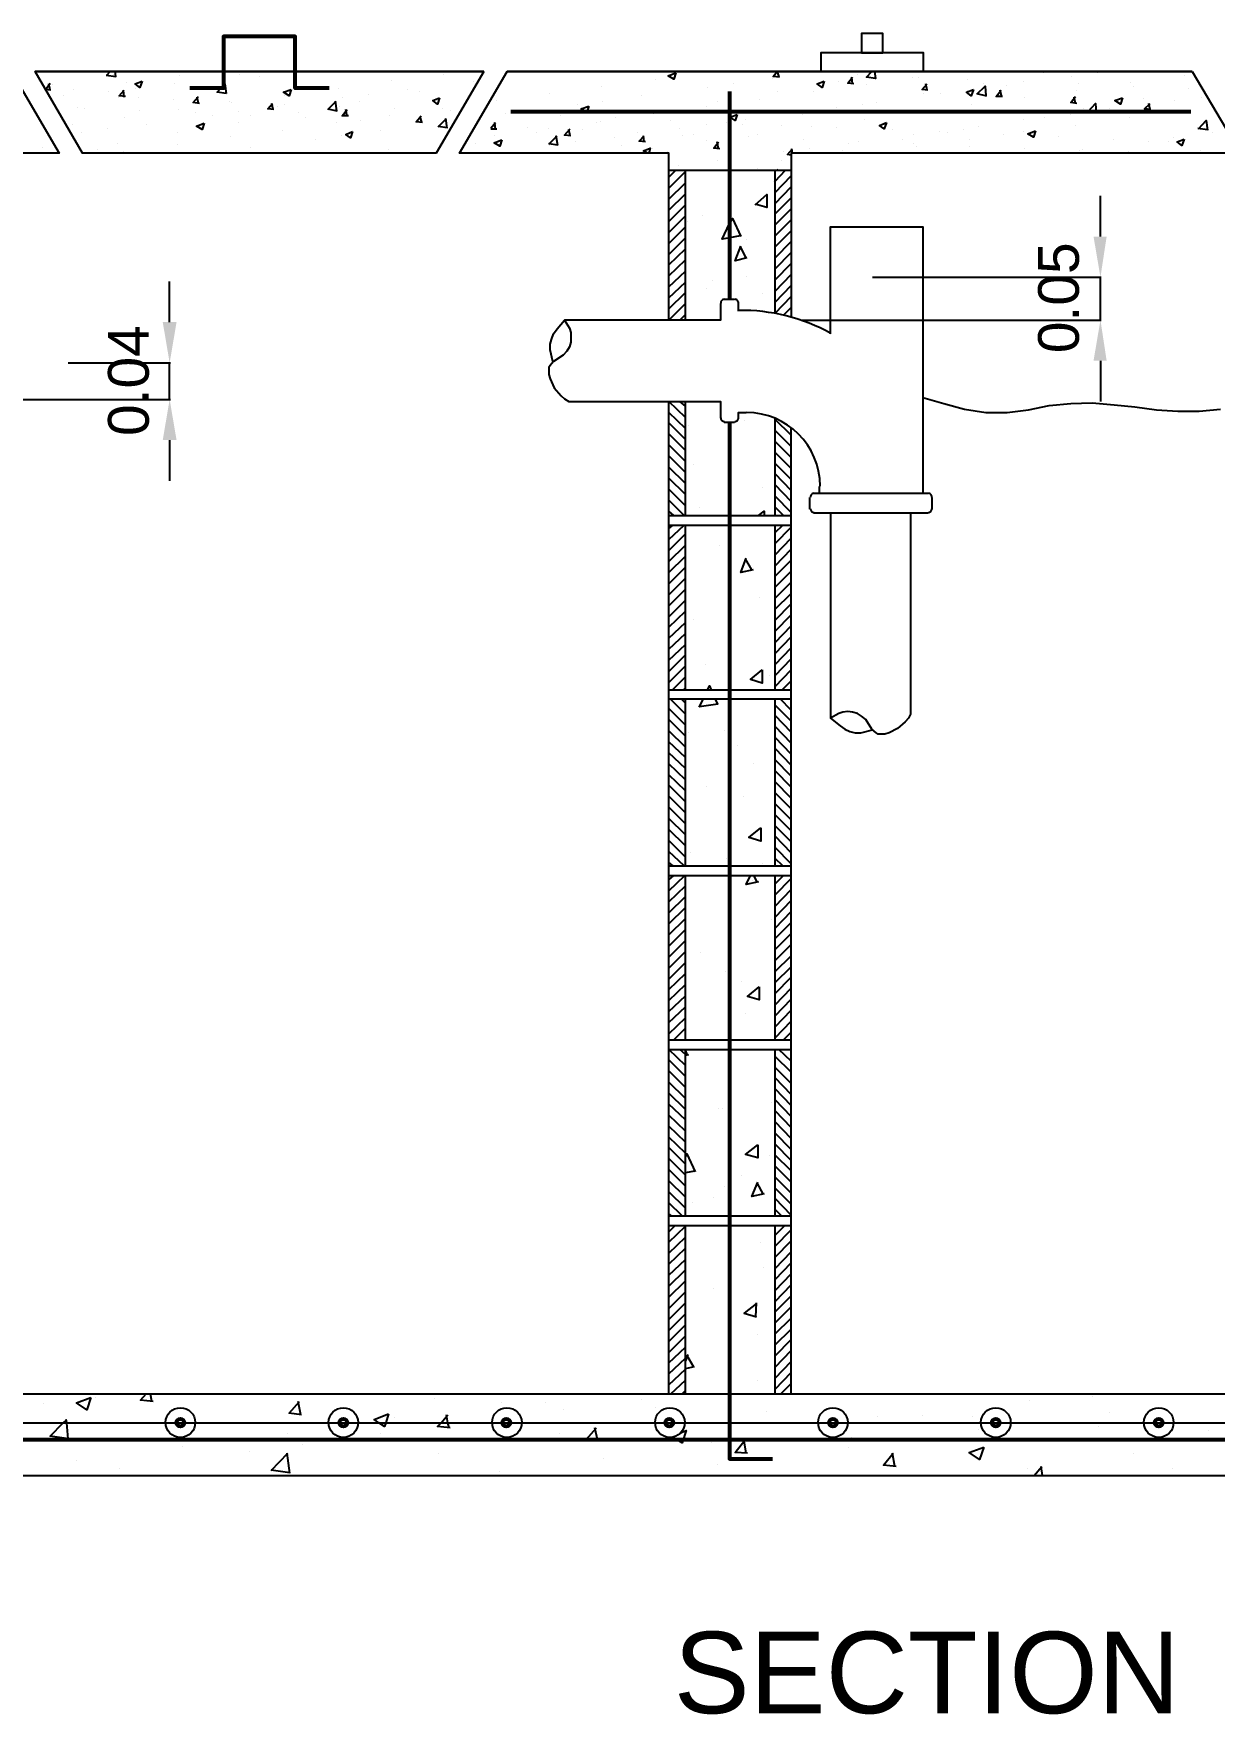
# Model space of a CAD drawing. Header units: millimetres. Extents: x 2391 to 3323, y 1596 to 2537.
# Drawn here: x 3057.17 to 3081.93, y 1647.66 to 1682.92 of the extents above; entities that cross this region are included whole.
import ezdxf

# ---------------------------------------------------------------- set-up
doc = ezdxf.new("R2010")
doc.units = ezdxf.units.MM
for name, color, linetype in [('Concrete slab piping', 201, 'Continuous'), ('LOCATION MAP', 101, 'Continuous'), ('OUTLINE', 7, 'Continuous'), ('PIPES', 20, 'Continuous'), ('REINF. BARS', 7, 'Continuous'), ('TEXT', 130, 'Continuous')]:
    doc.layers.add(name, color=color, linetype=linetype)
doc.layers.add('HATCHES', color=7, linetype='Continuous', true_color=0xe6ac00)
doc.styles.add('PDF Swis721 BT', font='swiss.ttf')

msp = doc.modelspace()

# ---------------------------------------------------------------- linework, layer by layer
at = {"layer": 'Concrete slab piping', "lineweight": 53}
for points in [[(3063.365, 1681.781), (3062.655, 1681.781), (3062.655, 1682.867), (3061.15, 1682.867), (3061.15, 1681.781), (3060.44, 1681.781)], [(3071.763, 1681.709), (3071.763, 1677.35)], [(3067.173, 1681.289), (3081.434, 1681.289)]]:
    msp.add_lwpolyline(points, dxfattribs=at)
at = {"layer": 'Concrete slab piping', "lineweight": 25}
for points in [[(3074.528, 1682.519), (3074.977, 1682.519), (3074.977, 1682.925), (3074.528, 1682.925)], [(3073.674, 1682.128), (3075.831, 1682.128), (3075.831, 1682.519), (3073.674, 1682.519)], [(3066.608, 1682.128), (3057.197, 1682.128)], [(3081.463, 1682.128), (3067.1, 1682.128)]]:
    msp.add_lwpolyline(points, close=True, dxfattribs=at)
for points in [[(3056.705, 1682.128), (3057.704, 1680.42), (3053.244, 1680.42), (3053.244, 1675.251)], [(3066.608, 1682.128), (3065.609, 1680.42), (3058.196, 1680.42), (3057.197, 1682.128)], [(3070.488, 1676.916), (3070.488, 1680.42), (3066.101, 1680.42), (3067.1, 1682.128)], [(3081.463, 1682.128), (3082.477, 1680.42), (3073.051, 1680.42), (3073.051, 1676.974)], [(3070.488, 1680.058), (3073.051, 1680.058)], [(3075.817, 1675.294), (3076.251, 1675.164), (3076.685, 1675.048), (3077.134, 1674.976), (3077.366, 1674.976), (3077.583, 1674.976), (3078.032, 1675.034), (3078.466, 1675.121), (3078.915, 1675.164), (3079.364, 1675.179), (3079.827, 1675.135), (3080.262, 1675.092), (3080.711, 1675.034), (3081.159, 1675.005), (3081.608, 1675.005), (3082.057, 1675.048)]]:
    msp.add_lwpolyline(points, dxfattribs=at)
at = {"layer": 'HATCHES', "lineweight": 25}
for points in [[(3058.688, 1682.056), (3058.891, 1682.027), (3058.876, 1682.128)], [(3058.703, 1682.056), (3058.775, 1682.128)], [(3058.847, 1682.071), (3058.847, 1682.071)], [(3060.237, 1682.056), (3060.237, 1682.056)], [(3061.483, 1682.071), (3061.483, 1682.071)], [(3061.902, 1682.027), (3061.902, 1682.027)], [(3064.668, 1681.94), (3064.668, 1681.94)], [(3065.768, 1682.071), (3065.768, 1682.071)], [(3066.391, 1681.926), (3066.391, 1681.926)], [(3067.752, 1682.114), (3067.752, 1682.114)], [(3070.199, 1681.969), (3070.199, 1681.969)], [(3072.66, 1681.984), (3072.66, 1681.984)], [(3072.805, 1682.013), (3072.675, 1682.027), (3072.762, 1682.128), (3072.791, 1682.013)], [(3073.283, 1682.114), (3073.283, 1682.114)], [(3074.036, 1681.926), (3074.036, 1681.926)], [(3074.369, 1681.868), (3074.238, 1681.882), (3074.34, 1682.013)], [(3074.34, 1681.868), (3074.325, 1682.013)], [(3074.441, 1682.071), (3074.441, 1682.071)], [(3074.803, 1682.128), (3074.818, 1681.984), (3074.629, 1682.013), (3074.745, 1682.128)], [(3075.599, 1682.013), (3075.599, 1682.013)], [(3075.73, 1681.998), (3075.73, 1681.998)], [(3076.758, 1681.969), (3076.758, 1681.969)], [(3077.916, 1681.926), (3077.916, 1681.926)], [(3078.35, 1682.099), (3078.35, 1682.099)], [(3078.93, 1682.027), (3078.93, 1682.027)], [(3079.48, 1682.099), (3079.48, 1682.099)], [(3081.29, 1682.042), (3081.29, 1682.042)], [(3057.53, 1681.737), (3057.414, 1681.752), (3057.515, 1681.882)], [(3057.515, 1681.737), (3057.486, 1681.868)], [(3057.573, 1681.853), (3057.573, 1681.853)], [(3057.79, 1681.636), (3057.79, 1681.636)], [(3058.008, 1681.752), (3058.008, 1681.752)], [(3058.746, 1681.709), (3058.746, 1681.709)], [(3058.949, 1681.593), (3058.949, 1681.593)], [(3059.094, 1681.607), (3058.963, 1681.622), (3059.065, 1681.737)], [(3059.065, 1681.593), (3059.05, 1681.737)], [(3059.108, 1681.897), (3059.108, 1681.897)], [(3059.296, 1681.781), (3059.296, 1681.781)], [(3059.369, 1681.593), (3059.369, 1681.593)], [(3060.122, 1681.882), (3060.122, 1681.882)], [(3060.643, 1681.462), (3060.512, 1681.477), (3060.628, 1681.607)], [(3060.628, 1681.462), (3060.599, 1681.593)], [(3060.628, 1681.81), (3060.628, 1681.81)], [(3062.424, 1681.622), (3062.424, 1681.622)], [(3063.553, 1681.781), (3063.553, 1681.781)], [(3063.654, 1681.578), (3063.654, 1681.578)], [(3064.19, 1681.651), (3064.19, 1681.651)], [(3065.015, 1681.752), (3065.015, 1681.752)], [(3065.262, 1681.709), (3065.262, 1681.709)], [(3067.984, 1681.665), (3067.984, 1681.665)], [(3069.07, 1681.81), (3069.07, 1681.81)], [(3069.924, 1681.622), (3069.924, 1681.622)], [(3071.299, 1681.795), (3071.299, 1681.795)], [(3071.835, 1681.868), (3071.835, 1681.868)], [(3072.776, 1681.709), (3072.776, 1681.709)], [(3073.515, 1681.709), (3073.515, 1681.709)], [(3074.629, 1681.853), (3074.629, 1681.853)], [(3075.918, 1681.737), (3075.802, 1681.752), (3075.904, 1681.868)], [(3075.831, 1681.665), (3075.831, 1681.665)], [(3075.904, 1681.737), (3075.875, 1681.868)], [(3076.193, 1681.665), (3076.193, 1681.665)], [(3076.743, 1681.737), (3076.743, 1681.737)], [(3076.946, 1681.651), (3077.12, 1681.824), (3077.134, 1681.622)], [(3076.946, 1681.665), (3077.149, 1681.622)], [(3077.091, 1681.882), (3077.091, 1681.882)], [(3077.482, 1681.607), (3077.351, 1681.607), (3077.453, 1681.737)], [(3077.467, 1681.593), (3077.438, 1681.737)], [(3077.569, 1681.839), (3077.569, 1681.839)], [(3077.945, 1681.593), (3077.945, 1681.593)], [(3079.045, 1681.462), (3078.915, 1681.477), (3079.017, 1681.607)], [(3079.017, 1681.462), (3078.988, 1681.593)], [(3079.045, 1681.723), (3079.045, 1681.723)], [(3079.074, 1681.868), (3079.074, 1681.868)], [(3080.175, 1681.897), (3080.175, 1681.897)], [(3080.233, 1681.824), (3080.233, 1681.824)], [(3081.391, 1681.766), (3081.391, 1681.766)], [(3081.652, 1681.593), (3081.652, 1681.593)], [(3058.094, 1681.376), (3058.094, 1681.376)], [(3058.239, 1681.347), (3058.239, 1681.347)], [(3059.398, 1681.303), (3059.398, 1681.303)], [(3060.107, 1681.549), (3060.107, 1681.549)], [(3060.208, 1681.332), (3060.208, 1681.332)], [(3060.556, 1681.26), (3060.556, 1681.26)], [(3060.918, 1681.216), (3060.918, 1681.216)], [(3061.265, 1681.491), (3061.265, 1681.491)], [(3061.323, 1681.477), (3061.323, 1681.477)], [(3061.454, 1681.289), (3061.454, 1681.289)], [(3062.206, 1681.332), (3062.076, 1681.347), (3062.178, 1681.462)], [(3062.192, 1681.332), (3062.163, 1681.462)], [(3062.279, 1681.39), (3062.279, 1681.39)], [(3062.424, 1681.448), (3062.424, 1681.448)], [(3062.728, 1681.274), (3062.728, 1681.274)], [(3063.336, 1681.332), (3063.51, 1681.506)], [(3063.336, 1681.347), (3063.524, 1681.303), (3063.495, 1681.506)], [(3063.582, 1681.404), (3063.582, 1681.404)], [(3063.77, 1681.202), (3063.64, 1681.202), (3063.741, 1681.332)], [(3063.741, 1681.187), (3063.712, 1681.332)], [(3064.002, 1681.491), (3064.002, 1681.491)], [(3064.639, 1681.216), (3064.639, 1681.216)], [(3064.74, 1681.347), (3064.74, 1681.347)], [(3065.739, 1681.361), (3065.739, 1681.361)], [(3065.899, 1681.303), (3065.899, 1681.303)], [(3066.869, 1681.52), (3066.869, 1681.52)], [(3067.057, 1681.245), (3067.057, 1681.245)], [(3067.187, 1681.26), (3067.187, 1681.26)], [(3068.563, 1681.433), (3068.563, 1681.433)], [(3069.098, 1681.506), (3069.098, 1681.506)], [(3070.17, 1681.245), (3070.17, 1681.245)], [(3070.242, 1681.274), (3070.242, 1681.274)], [(3071.285, 1681.404), (3071.285, 1681.404)], [(3071.502, 1681.491), (3071.502, 1681.491)], [(3072.385, 1681.535), (3072.385, 1681.535)], [(3073.297, 1681.231), (3073.297, 1681.231)], [(3073.457, 1681.303), (3073.457, 1681.303)], [(3074.007, 1681.376), (3074.007, 1681.376)], [(3074.557, 1681.448), (3074.557, 1681.448)], [(3074.832, 1681.477), (3074.832, 1681.477)], [(3075.701, 1681.274), (3075.701, 1681.274)], [(3076.83, 1681.433), (3076.83, 1681.433)], [(3078.915, 1681.231), (3078.915, 1681.231)], [(3079.19, 1681.347), (3079.19, 1681.347)], [(3079.263, 1681.303), (3079.465, 1681.274)], [(3079.277, 1681.289), (3079.436, 1681.462), (3079.451, 1681.26)], [(3079.726, 1681.347), (3079.726, 1681.347)], [(3080.45, 1681.564), (3080.45, 1681.564)], [(3080.595, 1681.332), (3080.464, 1681.347), (3080.58, 1681.462)], [(3080.58, 1681.332), (3080.551, 1681.462)], [(3081.101, 1681.52), (3081.101, 1681.52)], [(3081.261, 1681.318), (3081.261, 1681.318)], [(3057.979, 1681.028), (3057.979, 1681.028)], [(3058.717, 1680.927), (3058.717, 1680.927)], [(3059.079, 1681.173), (3059.079, 1681.173)], [(3059.542, 1681.028), (3059.542, 1681.028)], [(3061.468, 1681.057), (3061.468, 1681.057)], [(3061.714, 1681.202), (3061.714, 1681.202)], [(3062.395, 1680.898), (3062.395, 1680.898)], [(3062.873, 1681.158), (3062.873, 1681.158)], [(3063.524, 1681.057), (3063.524, 1681.057)], [(3064.031, 1681.1), (3064.031, 1681.1)], [(3064.451, 1680.898), (3064.451, 1680.898)], [(3065.319, 1681.057), (3065.189, 1681.071), (3065.291, 1681.202)], [(3065.204, 1681.057), (3065.204, 1681.057)], [(3065.305, 1681.057), (3065.276, 1681.187)], [(3065.652, 1680.97), (3065.826, 1681.144)], [(3065.652, 1680.985), (3065.841, 1680.956)], [(3065.841, 1680.941), (3065.812, 1681.144)], [(3065.826, 1681.071), (3065.826, 1681.071)], [(3066.753, 1680.941), (3066.854, 1681.057)], [(3066.753, 1680.927), (3066.883, 1680.927)], [(3066.854, 1680.912), (3066.84, 1681.057)], [(3067.52, 1680.956), (3067.52, 1680.956)], [(3067.955, 1680.941), (3067.955, 1680.941)], [(3068.215, 1681.202), (3068.215, 1681.202)], [(3068.432, 1680.782), (3068.302, 1680.796), (3068.418, 1680.927)], [(3068.418, 1680.782), (3068.389, 1680.912)], [(3068.679, 1680.912), (3068.679, 1680.912)], [(3068.968, 1681.057), (3068.968, 1681.057)], [(3069.055, 1681.086), (3069.055, 1681.086)], [(3069.374, 1681.158), (3069.374, 1681.158)], [(3070.532, 1681.1), (3070.532, 1681.1)], [(3070.72, 1680.941), (3070.72, 1680.941)], [(3071.27, 1681.014), (3071.27, 1681.014)], [(3071.69, 1681.057), (3071.69, 1681.057)], [(3072.023, 1681.014), (3072.023, 1681.014)], [(3072.096, 1681.115), (3072.096, 1681.115)], [(3072.848, 1680.999), (3072.848, 1680.999)], [(3073.486, 1680.985), (3073.486, 1680.985)], [(3074.007, 1680.956), (3074.007, 1680.956)], [(3074.6, 1681.129), (3074.6, 1681.129)], [(3075.18, 1680.912), (3075.18, 1680.912)], [(3076.164, 1680.869), (3076.164, 1680.869)], [(3076.656, 1680.912), (3076.656, 1680.912)], [(3076.989, 1680.985), (3076.989, 1680.985)], [(3077.916, 1681.129), (3077.916, 1681.129)], [(3077.916, 1680.869), (3077.916, 1680.869)], [(3078.365, 1681.158), (3078.365, 1681.158)], [(3079.017, 1680.999), (3079.017, 1680.999)], [(3080.146, 1681.173), (3080.146, 1681.173)], [(3081.579, 1680.941), (3081.782, 1680.912)], [(3081.594, 1680.927), (3081.753, 1681.1), (3081.782, 1680.898)], [(3057.356, 1680.536), (3057.356, 1680.536)], [(3058.181, 1680.854), (3058.181, 1680.854)], [(3058.934, 1680.623), (3058.934, 1680.623)], [(3060.179, 1680.608), (3060.179, 1680.608)], [(3060.194, 1680.84), (3060.194, 1680.84)], [(3061.294, 1680.767), (3061.294, 1680.767)], [(3061.714, 1680.536), (3061.714, 1680.536)], [(3063.075, 1680.709), (3063.075, 1680.709)], [(3063.625, 1680.782), (3063.625, 1680.782)], [(3065.71, 1680.637), (3065.71, 1680.637)], [(3066.434, 1680.623), (3066.434, 1680.623)], [(3066.84, 1680.796), (3066.84, 1680.796)], [(3067.708, 1680.84), (3067.708, 1680.84)], [(3067.969, 1680.608), (3068.143, 1680.782)], [(3067.969, 1680.623), (3068.157, 1680.594)], [(3067.984, 1680.579), (3067.984, 1680.579)], [(3068.157, 1680.579), (3068.128, 1680.782)], [(3068.534, 1680.652), (3068.534, 1680.652)], [(3069.345, 1680.753), (3069.345, 1680.753)], [(3069.489, 1680.579), (3069.489, 1680.579)], [(3069.837, 1680.854), (3069.837, 1680.854)], [(3069.996, 1680.652), (3069.866, 1680.666), (3069.967, 1680.782)], [(3069.967, 1680.652), (3069.953, 1680.782)], [(3070.04, 1680.42), (3069.953, 1680.463), (3070.098, 1680.521), (3070.069, 1680.42)], [(3070.155, 1680.521), (3070.155, 1680.521)], [(3070.764, 1680.796), (3070.764, 1680.796)], [(3070.995, 1680.811), (3070.995, 1680.811)], [(3071.27, 1680.681), (3071.27, 1680.681)], [(3071.56, 1680.507), (3071.43, 1680.521), (3071.531, 1680.652)], [(3071.531, 1680.507), (3071.502, 1680.652)], [(3072.154, 1680.767), (3072.154, 1680.767)], [(3072.356, 1680.811), (3072.356, 1680.811)], [(3073.051, 1680.376), (3072.979, 1680.391), (3073.08, 1680.507)], [(3073.08, 1680.42), (3073.066, 1680.507)], [(3073.312, 1680.709), (3073.312, 1680.709)], [(3073.428, 1680.521), (3073.428, 1680.521)], [(3074.253, 1680.623), (3074.253, 1680.623)], [(3074.47, 1680.666), (3074.47, 1680.666)], [(3075.382, 1680.695), (3075.382, 1680.695)], [(3075.628, 1680.811), (3075.628, 1680.811)], [(3075.628, 1680.623), (3075.628, 1680.623)], [(3075.672, 1680.55), (3075.672, 1680.55)], [(3076.338, 1680.854), (3076.338, 1680.854)], [(3076.787, 1680.565), (3076.787, 1680.565)], [(3076.801, 1680.709), (3076.801, 1680.709)], [(3077.496, 1680.811), (3077.496, 1680.811)], [(3077.945, 1680.521), (3077.945, 1680.521)], [(3078.655, 1680.767), (3078.655, 1680.767)], [(3079.813, 1680.709), (3079.813, 1680.709)], [(3080.537, 1680.666), (3080.537, 1680.666)], [(3080.971, 1680.666), (3080.971, 1680.666)], [(3081.073, 1680.738), (3081.073, 1680.738)], [(3081.232, 1680.594), (3081.232, 1680.594)], [(3081.898, 1680.854), (3081.898, 1680.854)], [(3058.514, 1680.492), (3058.514, 1680.492)], [(3059.05, 1680.449), (3059.05, 1680.449)], [(3059.673, 1680.434), (3059.673, 1680.434)], [(3060.889, 1680.42), (3060.889, 1680.42)], [(3064.61, 1680.492), (3064.61, 1680.492)], [(3070.445, 1680.42), (3070.459, 1680.434)], [(3070.459, 1680.42), (3070.445, 1680.434)], [(3070.691, 1680.159), (3070.691, 1680.159)], [(3071.516, 1680.261), (3071.516, 1680.261)], [(3072.848, 1680.261), (3072.848, 1680.261)], [(3072.892, 1680.449), (3072.892, 1680.449)], [(3074.123, 1680.478), (3074.123, 1680.478)], [(3079.103, 1680.463), (3079.103, 1680.463)], [(3079.161, 1680.492), (3079.161, 1680.492)], [(3080.117, 1680.449), (3080.117, 1680.449)], [(3080.262, 1680.42), (3080.262, 1680.42)], [(3081.637, 1680.478), (3081.637, 1680.478)], [(3070.488, 1679.913), (3070.633, 1680.058)], [(3070.488, 1679.681), (3070.836, 1680.029)], [(3072.675, 1679.812), (3072.675, 1679.812)], [(3072.718, 1679.826), (3072.935, 1680.058)], [(3072.718, 1679.595), (3073.051, 1679.942)], [(3072.762, 1680.058), (3072.776, 1680.072)], [(3072.776, 1680.058), (3072.762, 1680.072)], [(3070.488, 1679.45), (3070.836, 1679.797)], [(3070.488, 1679.218), (3070.836, 1679.566)], [(3072.298, 1679.334), (3072.544, 1679.551), (3072.544, 1679.276), (3072.298, 1679.348)], [(3072.718, 1679.363), (3073.051, 1679.71)], [(3072.718, 1679.146), (3073.051, 1679.479)], [(3070.488, 1678.986), (3070.836, 1679.334)], [(3070.488, 1678.755), (3070.836, 1679.102)], [(3071.183, 1679.102), (3071.183, 1679.102)], [(3072.718, 1678.914), (3073.051, 1679.247)], [(3070.488, 1678.523), (3070.836, 1678.871)], [(3070.879, 1678.986), (3070.879, 1678.986)], [(3071.98, 1678.682), (3071.763, 1678.639), (3071.603, 1678.61), (3071.763, 1678.943), (3071.82, 1679.044), (3071.994, 1678.668)], [(3072.718, 1678.682), (3073.051, 1679.015)], [(3072.718, 1678.451), (3073.051, 1678.784)], [(3070.488, 1678.292), (3070.836, 1678.639)], [(3070.488, 1678.074), (3070.836, 1678.407)], [(3072.125, 1678.219), (3071.878, 1678.161), (3071.994, 1678.465)], [(3072.11, 1678.219), (3071.98, 1678.465)], [(3072.125, 1678.61), (3072.125, 1678.61)], [(3072.718, 1678.219), (3073.051, 1678.567)], [(3070.488, 1677.843), (3070.836, 1678.176)], [(3072.718, 1677.987), (3073.051, 1678.335)], [(3072.718, 1677.756), (3073.051, 1678.103)], [(3070.488, 1677.611), (3070.836, 1677.944)], [(3070.488, 1677.379), (3070.836, 1677.712)], [(3071.401, 1677.741), (3071.401, 1677.741)], [(3072.125, 1677.828), (3072.125, 1677.828)], [(3072.718, 1677.524), (3073.051, 1677.872)], [(3070.488, 1677.148), (3070.836, 1677.495)], [(3071.27, 1677.582), (3071.27, 1677.582)], [(3072.458, 1677.466), (3072.458, 1677.466)], [(3072.718, 1677.292), (3073.051, 1677.64)], [(3072.718, 1677.061), (3073.051, 1677.408)], [(3070.488, 1676.916), (3070.836, 1677.264)], [(3070.72, 1676.916), (3070.836, 1677.032)], [(3072.892, 1677.017), (3073.051, 1677.177)], [(3070.836, 1674.874), (3070.488, 1675.208)], [(3070.836, 1674.643), (3070.488, 1674.976)], [(3070.836, 1675.106), (3070.72, 1675.208)], [(3070.836, 1674.411), (3070.488, 1674.759)], [(3070.836, 1674.18), (3070.488, 1674.527)], [(3070.908, 1674.701), (3070.908, 1674.701)], [(3072.067, 1674.802), (3072.067, 1674.802)], [(3073.051, 1674.498), (3072.718, 1674.831)], [(3073.051, 1674.266), (3072.718, 1674.599)], [(3070.836, 1673.948), (3070.488, 1674.295)], [(3073.051, 1674.035), (3072.718, 1674.368)], [(3070.836, 1673.716), (3070.488, 1674.064)], [(3070.836, 1673.485), (3070.488, 1673.832)], [(3071.01, 1673.875), (3071.01, 1673.875)], [(3073.051, 1673.803), (3072.718, 1674.136)], [(3073.051, 1673.571), (3072.718, 1673.904)], [(3070.836, 1673.253), (3070.488, 1673.6)], [(3073.051, 1673.34), (3072.718, 1673.687)], [(3073.051, 1673.108), (3072.718, 1673.456)], [(3070.836, 1673.021), (3070.488, 1673.369)], [(3070.807, 1672.818), (3070.488, 1673.137)], [(3072.458, 1673.412), (3072.458, 1673.412)], [(3073.051, 1672.876), (3072.718, 1673.224)], [(3070.59, 1672.818), (3070.488, 1672.905)], [(3071.14, 1672.992), (3071.14, 1672.992)], [(3072.371, 1672.818), (3072.487, 1672.905), (3072.487, 1672.818)], [(3072.892, 1672.818), (3072.718, 1672.992)], [(3070.488, 1672.543), (3070.575, 1672.616)], [(3070.488, 1672.312), (3070.807, 1672.616)], [(3070.488, 1672.08), (3070.836, 1672.428)], [(3072.718, 1672.457), (3072.877, 1672.616)], [(3072.718, 1672.225), (3073.051, 1672.572)], [(3070.488, 1671.848), (3070.836, 1672.196)], [(3071.545, 1672.181), (3071.545, 1672.181)], [(3072.718, 1671.993), (3073.051, 1672.341)], [(3072.718, 1671.762), (3073.051, 1672.109)], [(3070.488, 1671.617), (3070.836, 1671.964)], [(3070.488, 1671.385), (3070.836, 1671.733)], [(3072.255, 1671.675), (3071.994, 1671.617), (3072.11, 1671.921)], [(3072.226, 1671.675), (3072.096, 1671.906)], [(3072.718, 1671.544), (3073.051, 1671.877)], [(3070.488, 1671.153), (3070.836, 1671.501)], [(3072.718, 1671.313), (3073.051, 1671.646)], [(3072.718, 1671.081), (3073.051, 1671.414)], [(3070.488, 1670.922), (3070.836, 1671.269)], [(3070.488, 1670.69), (3070.836, 1671.038)], [(3070.85, 1671.081), (3070.85, 1671.081)], [(3072.385, 1671.095), (3072.385, 1671.095)], [(3072.718, 1670.849), (3073.051, 1671.182)], [(3070.488, 1670.473), (3070.836, 1670.806)], [(3072.718, 1670.618), (3073.051, 1670.965)], [(3072.718, 1670.386), (3073.051, 1670.734)], [(3070.488, 1670.241), (3070.836, 1670.574)], [(3070.488, 1670.01), (3070.836, 1670.343)], [(3071.01, 1670.632), (3071.01, 1670.632)], [(3072.718, 1670.154), (3073.051, 1670.502)], [(3070.488, 1669.778), (3070.836, 1670.111)], [(3072.718, 1669.923), (3073.051, 1670.27)], [(3072.718, 1669.691), (3073.051, 1670.039)], [(3070.488, 1669.546), (3070.836, 1669.894)], [(3070.488, 1669.315), (3070.836, 1669.662)], [(3071.256, 1669.691), (3071.256, 1669.691)], [(3072.718, 1669.459), (3073.051, 1669.807)], [(3070.561, 1669.155), (3070.836, 1669.43)], [(3071.299, 1669.155), (3071.343, 1669.242), (3071.372, 1669.155)], [(3072.602, 1669.459), (3072.602, 1669.459)], [(3072.718, 1669.228), (3073.051, 1669.575)], [(3072.863, 1669.155), (3073.051, 1669.344)], [(3070.836, 1668.649), (3070.517, 1668.967)], [(3070.836, 1668.88), (3070.749, 1668.967)], [(3070.792, 1669.155), (3070.836, 1669.199)], [(3071.126, 1668.793), (3071.212, 1668.967)], [(3071.126, 1668.808), (3071.516, 1668.866), (3071.459, 1668.967)], [(3073.051, 1668.735), (3072.82, 1668.967)], [(3073.051, 1668.967), (3073.051, 1668.967)], [(3070.836, 1668.417), (3070.488, 1668.764)], [(3070.836, 1668.185), (3070.488, 1668.533)], [(3073.051, 1668.504), (3072.718, 1668.837)], [(3073.051, 1668.272), (3072.718, 1668.62)], [(3070.836, 1667.954), (3070.488, 1668.301)], [(3070.894, 1668.258), (3070.894, 1668.258)], [(3071.647, 1668.301), (3071.647, 1668.301)], [(3073.051, 1668.04), (3072.718, 1668.388)], [(3070.836, 1667.736), (3070.488, 1668.069)], [(3070.836, 1667.505), (3070.488, 1667.838)], [(3071.936, 1667.983), (3071.936, 1667.983)], [(3073.051, 1667.809), (3072.718, 1668.156)], [(3073.051, 1667.577), (3072.718, 1667.925)], [(3070.836, 1667.273), (3070.488, 1667.606)], [(3072.269, 1667.606), (3072.269, 1667.606)], [(3073.051, 1667.345), (3072.718, 1667.693)], [(3073.051, 1667.114), (3072.718, 1667.461)], [(3070.836, 1667.041), (3070.488, 1667.374)], [(3070.836, 1666.81), (3070.488, 1667.157)], [(3071.27, 1667.128), (3071.27, 1667.128)], [(3073.051, 1666.882), (3072.718, 1667.23)], [(3070.836, 1666.578), (3070.488, 1666.926)], [(3072.052, 1666.911), (3072.052, 1666.911)], [(3073.051, 1666.665), (3072.718, 1666.998)], [(3073.051, 1666.433), (3072.718, 1666.766)], [(3070.836, 1666.346), (3070.488, 1666.694)], [(3070.836, 1666.115), (3070.488, 1666.462)], [(3073.051, 1666.202), (3072.718, 1666.535)], [(3070.836, 1665.883), (3070.488, 1666.231)], [(3073.051, 1665.97), (3072.718, 1666.303)], [(3073.051, 1665.738), (3072.718, 1666.086)], [(3070.836, 1665.651), (3070.488, 1665.999)], [(3070.807, 1665.463), (3070.488, 1665.767)], [(3070.952, 1665.753), (3070.952, 1665.753)], [(3073.051, 1665.507), (3072.718, 1665.854)], [(3070.575, 1665.463), (3070.488, 1665.536)], [(3071.705, 1665.622), (3071.705, 1665.622)], [(3072.443, 1665.521), (3072.443, 1665.521)], [(3072.877, 1665.463), (3072.718, 1665.622)], [(3070.488, 1665.174), (3070.59, 1665.26)], [(3070.488, 1664.942), (3070.821, 1665.26)], [(3070.488, 1664.71), (3070.836, 1665.043)], [(3072.371, 1665.13), (3072.11, 1665.072), (3072.197, 1665.26)], [(3072.24, 1665.159), (3072.24, 1665.159)], [(3072.342, 1665.13), (3072.269, 1665.26)], [(3072.718, 1665.087), (3072.892, 1665.26)], [(3072.718, 1664.855), (3073.051, 1665.203)], [(3070.488, 1664.479), (3070.836, 1664.826)], [(3072.718, 1664.623), (3073.051, 1664.971)], [(3072.718, 1664.392), (3073.051, 1664.739)], [(3070.488, 1664.247), (3070.836, 1664.594)], [(3070.488, 1664.015), (3070.836, 1664.363)], [(3072.646, 1664.348), (3072.646, 1664.348)], [(3072.718, 1664.16), (3073.051, 1664.508)], [(3070.488, 1663.784), (3070.836, 1664.131)], [(3072.718, 1663.943), (3073.051, 1664.276)], [(3072.718, 1663.711), (3073.051, 1664.044)], [(3070.488, 1663.552), (3070.836, 1663.899)], [(3070.488, 1663.32), (3070.836, 1663.668)], [(3071.154, 1663.639), (3071.154, 1663.639)], [(3072.718, 1663.48), (3073.051, 1663.813)], [(3070.488, 1663.089), (3070.836, 1663.436)], [(3071.676, 1663.248), (3071.676, 1663.248)], [(3072.718, 1663.248), (3073.051, 1663.581)], [(3072.718, 1663.016), (3073.051, 1663.349)], [(3070.488, 1662.871), (3070.836, 1663.204)], [(3070.488, 1662.64), (3070.836, 1662.973)], [(3072.009, 1663.031), (3072.009, 1663.031)], [(3072.718, 1662.785), (3073.051, 1663.132)], [(3072.718, 1662.553), (3073.051, 1662.9)], [(3070.488, 1662.408), (3070.836, 1662.741)], [(3072.718, 1662.321), (3073.051, 1662.669)], [(3070.488, 1662.176), (3070.836, 1662.509)], [(3070.488, 1661.945), (3070.836, 1662.278)], [(3072.096, 1662.365), (3072.096, 1662.365)], [(3072.718, 1662.09), (3073.051, 1662.437)], [(3072.718, 1661.858), (3073.051, 1662.205)], [(3070.59, 1661.815), (3070.836, 1662.061)], [(3070.821, 1661.815), (3070.836, 1661.829)], [(3072.892, 1661.815), (3073.051, 1661.974)], [(3070.836, 1661.279), (3070.488, 1661.612)], [(3070.836, 1661.51), (3070.72, 1661.612)], [(3070.879, 1661.496), (3070.836, 1661.597)], [(3070.836, 1661.496), (3070.908, 1661.51)], [(3073.051, 1661.134), (3072.718, 1661.467)], [(3073.051, 1661.366), (3072.791, 1661.612)], [(3073.051, 1661.597), (3073.022, 1661.612)], [(3070.836, 1661.047), (3070.488, 1661.395)], [(3070.836, 1660.815), (3070.488, 1661.163)], [(3073.051, 1660.902), (3072.718, 1661.235)], [(3070.836, 1660.584), (3070.488, 1660.931)], [(3073.051, 1660.671), (3072.718, 1661.018)], [(3073.051, 1660.439), (3072.718, 1660.787)], [(3070.836, 1660.352), (3070.488, 1660.7)], [(3070.836, 1660.135), (3070.488, 1660.468)], [(3072.646, 1660.511), (3072.646, 1660.511)], [(3073.051, 1660.207), (3072.718, 1660.555)], [(3070.836, 1659.903), (3070.488, 1660.236)], [(3071.531, 1660.381), (3071.531, 1660.381)], [(3071.603, 1660.367), (3071.603, 1660.367)], [(3073.051, 1659.976), (3072.718, 1660.323)], [(3073.051, 1659.744), (3072.718, 1660.092)], [(3070.836, 1659.672), (3070.488, 1660.005)], [(3070.836, 1659.44), (3070.488, 1659.773)], [(3073.051, 1659.512), (3072.718, 1659.86)], [(3070.836, 1659.208), (3070.488, 1659.556)], [(3070.836, 1659.353), (3070.865, 1659.425), (3071.039, 1659.049)], [(3072.602, 1659.397), (3072.602, 1659.397)], [(3073.051, 1659.281), (3072.718, 1659.628)], [(3073.051, 1659.064), (3072.718, 1659.397)], [(3070.836, 1658.977), (3070.488, 1659.324)], [(3070.836, 1658.745), (3070.488, 1659.092)], [(3070.836, 1659.035), (3071.039, 1659.064)], [(3073.051, 1658.832), (3072.718, 1659.165)], [(3070.836, 1658.513), (3070.488, 1658.861)], [(3071.647, 1658.731), (3071.647, 1658.731)], [(3072.009, 1658.962), (3072.009, 1658.962)], [(3072.487, 1658.586), (3072.226, 1658.528), (3072.356, 1658.832)], [(3072.472, 1658.571), (3072.342, 1658.817)], [(3073.051, 1658.6), (3072.718, 1658.933)], [(3073.051, 1658.369), (3072.718, 1658.702)], [(3070.836, 1658.282), (3070.488, 1658.629)], [(3070.764, 1658.122), (3070.488, 1658.397)], [(3070.981, 1658.412), (3070.981, 1658.412)], [(3071.43, 1658.513), (3071.43, 1658.513)], [(3073.051, 1658.137), (3072.718, 1658.484)], [(3070.546, 1658.122), (3070.488, 1658.166)], [(3072.848, 1658.122), (3072.718, 1658.253)], [(3070.488, 1657.789), (3070.619, 1657.92)], [(3070.488, 1657.572), (3070.836, 1657.905)], [(3070.488, 1657.341), (3070.836, 1657.674)], [(3072.718, 1657.717), (3072.921, 1657.92)], [(3072.718, 1657.485), (3073.051, 1657.833)], [(3072.718, 1657.254), (3073.051, 1657.601)], [(3070.488, 1657.109), (3070.836, 1657.442)], [(3072.4, 1657.572), (3072.4, 1657.572)], [(3072.718, 1657.022), (3073.051, 1657.369)], [(3070.488, 1656.877), (3070.836, 1657.21)], [(3070.488, 1656.646), (3070.836, 1656.993)], [(3072.472, 1657.036), (3072.472, 1657.036)], [(3072.718, 1656.79), (3073.051, 1657.138)], [(3072.718, 1656.559), (3073.051, 1656.906)], [(3070.488, 1656.414), (3070.836, 1656.761)], [(3070.488, 1656.182), (3070.836, 1656.53)], [(3071.43, 1656.602), (3071.43, 1656.602)], [(3072.718, 1656.327), (3073.051, 1656.674)], [(3070.488, 1655.951), (3070.836, 1656.298)], [(3072.327, 1656.284), (3072.067, 1656.081), (3072.327, 1656.008)], [(3072.313, 1656.008), (3072.327, 1656.298)], [(3072.718, 1656.11), (3073.051, 1656.443)], [(3072.718, 1655.878), (3073.051, 1656.211)], [(3070.488, 1655.719), (3070.836, 1656.066)], [(3070.488, 1655.487), (3070.836, 1655.835)], [(3072.718, 1655.646), (3073.051, 1655.98)], [(3070.488, 1655.256), (3070.836, 1655.603)], [(3072.356, 1655.632), (3072.356, 1655.632)], [(3072.718, 1655.415), (3073.051, 1655.748)], [(3072.718, 1655.183), (3073.051, 1655.531)], [(3070.488, 1655.038), (3070.836, 1655.371)], [(3070.488, 1654.807), (3070.836, 1655.14)], [(3070.836, 1655.067), (3070.894, 1655.212)], [(3071.01, 1654.952), (3070.865, 1655.198)], [(3072.718, 1654.952), (3073.051, 1655.299)], [(3070.488, 1654.575), (3070.836, 1654.908)], [(3070.836, 1654.923), (3071.024, 1654.966)], [(3072.718, 1654.72), (3073.051, 1655.067)], [(3072.718, 1654.488), (3073.051, 1654.836)], [(3070.532, 1654.387), (3070.836, 1654.676)], [(3070.764, 1654.387), (3070.836, 1654.459)], [(3072.342, 1654.662), (3072.342, 1654.662)], [(3072.834, 1654.387), (3073.051, 1654.604)], [(3057.371, 1654.184), (3057.371, 1654.184)], [(3058.456, 1654.314), (3058.456, 1654.314)], [(3059.673, 1654.228), (3059.412, 1654.257), (3059.528, 1654.387)], [(3059.644, 1654.228), (3059.615, 1654.387)], [(3062.786, 1653.952), (3062.525, 1653.981), (3062.742, 1654.228)], [(3062.771, 1653.952), (3062.713, 1654.228)], [(3065.58, 1654.3), (3065.58, 1654.3)], [(3066.97, 1654.199), (3066.97, 1654.199)], [(3067.897, 1654.199), (3067.897, 1654.199)], [(3069.909, 1654.271), (3069.909, 1654.271)], [(3070.213, 1654.097), (3070.213, 1654.097)], [(3078.046, 1654.257), (3078.046, 1654.257)], [(3079.378, 1654.343), (3079.378, 1654.343)], [(3057.906, 1653.446), (3057.515, 1653.504), (3057.79, 1653.779), (3057.863, 1653.851)], [(3057.892, 1653.446), (3057.863, 1653.779), (3057.848, 1653.851)], [(3064.74, 1653.895), (3064.74, 1653.895)], [(3065.899, 1653.677), (3065.638, 1653.706), (3065.71, 1653.779), (3065.855, 1653.952)], [(3065.884, 1653.677), (3065.855, 1653.779), (3065.826, 1653.952)], [(3068.273, 1654.054), (3068.273, 1654.054)], [(3070.735, 1653.996), (3070.735, 1653.996)], [(3072.53, 1654.01), (3072.53, 1654.01)], [(3074.861, 1653.909), (3074.861, 1653.909)], [(3075.802, 1653.938), (3075.802, 1653.938)], [(3076.845, 1653.909), (3076.845, 1653.909)], [(3078.075, 1653.779), (3078.075, 1653.779)], [(3079.726, 1653.996), (3079.726, 1653.996)], [(3062.482, 1653.562), (3062.482, 1653.562)], [(3064.436, 1653.547), (3064.436, 1653.547)], [(3068.201, 1653.562), (3068.201, 1653.562)], [(3069.012, 1653.417), (3068.751, 1653.431), (3068.968, 1653.677)], [(3068.997, 1653.402), (3068.939, 1653.677)], [(3070.72, 1653.562), (3070.85, 1653.619), (3070.764, 1653.359), (3070.575, 1653.475)], [(3071.372, 1653.359), (3071.372, 1653.359)], [(3072.139, 1653.142), (3071.878, 1653.156), (3072.081, 1653.417)], [(3072.11, 1653.142), (3072.067, 1653.402)], [(3073.601, 1653.663), (3073.601, 1653.663)], [(3074.311, 1653.475), (3074.311, 1653.475)], [(3076.989, 1653.634), (3076.989, 1653.634)], [(3079.494, 1653.706), (3079.494, 1653.706)], [(3081.811, 1653.619), (3081.811, 1653.619)], [(3060.295, 1653.286), (3060.295, 1653.286)], [(3061.7, 1653.185), (3061.7, 1653.185)], [(3062.149, 1652.78), (3062.496, 1653.142)], [(3062.54, 1652.722), (3062.482, 1653.142)], [(3062.8, 1653.33), (3062.8, 1653.33)], [(3065.667, 1653.127), (3065.667, 1653.127)], [(3069.113, 1653.026), (3069.113, 1653.026)], [(3071.777, 1653.04), (3071.777, 1653.04)], [(3072.602, 1653.055), (3072.602, 1653.055)], [(3074.253, 1653.272), (3074.253, 1653.272)], [(3075.252, 1652.867), (3074.991, 1652.896), (3075.194, 1653.142)], [(3075.223, 1652.867), (3075.18, 1653.142)], [(3080.233, 1653.127), (3080.233, 1653.127)], [(3058.066, 1652.982), (3058.066, 1652.982)], [(3058.963, 1652.823), (3058.963, 1652.823)], [(3062.149, 1652.794), (3062.54, 1652.736)], [(3063.133, 1652.693), (3063.133, 1652.693)], [(3066.927, 1652.751), (3066.927, 1652.751)], [(3071.516, 1652.91), (3071.516, 1652.91)], [(3078.003, 1652.823), (3078.003, 1652.823)], [(3078.148, 1652.678), (3078.307, 1652.867)], [(3078.322, 1652.678), (3078.293, 1652.867)], [(3081.044, 1652.823), (3081.044, 1652.823)]]:
    msp.add_lwpolyline(points, dxfattribs=at)
for points in [[(3059.441, 1681.926), (3059.398, 1681.795), (3059.296, 1681.868)], [(3070.633, 1682.099), (3070.59, 1681.969), (3070.474, 1682.042)], [(3073.746, 1681.926), (3073.703, 1681.795), (3073.601, 1681.868)], [(3061.207, 1681.665), (3061.019, 1681.694), (3061.178, 1681.868)], [(3062.568, 1681.752), (3062.525, 1681.622), (3062.409, 1681.694)], [(3065.681, 1681.578), (3065.638, 1681.448), (3065.537, 1681.52)], [(3076.874, 1681.752), (3076.83, 1681.622), (3076.729, 1681.694)], [(3080.001, 1681.578), (3079.958, 1681.448), (3079.842, 1681.52)], [(3068.809, 1681.404), (3068.765, 1681.274), (3068.65, 1681.347)], [(3071.922, 1681.231), (3071.878, 1681.1), (3071.777, 1681.173)], [(3060.744, 1681.043), (3060.701, 1680.912), (3060.585, 1680.985)], [(3063.857, 1680.869), (3063.814, 1680.738), (3063.712, 1680.811)], [(3075.049, 1681.057), (3075.006, 1680.927), (3074.905, 1680.999)], [(3078.177, 1680.883), (3078.133, 1680.753), (3078.017, 1680.825)], [(3066.985, 1680.695), (3066.941, 1680.565), (3066.825, 1680.637)], [(3081.29, 1680.709), (3081.246, 1680.579), (3081.145, 1680.652)], [(3072.443, 1669.575), (3072.443, 1669.3), (3072.197, 1669.373)], [(3072.414, 1666.26), (3072.414, 1665.984), (3072.168, 1666.057)], [(3072.385, 1662.929), (3072.385, 1662.654), (3072.139, 1662.727)], [(3072.356, 1659.614), (3072.356, 1659.339), (3072.096, 1659.411)], [(3058.37, 1654.314), (3058.283, 1654.054), (3058.066, 1654.199)], [(3064.61, 1653.967), (3064.552, 1653.779), (3064.523, 1653.706), (3064.407, 1653.779), (3064.306, 1653.851)], [(3077.091, 1653.272), (3077.004, 1653.011), (3076.787, 1653.156)]]:
    msp.add_lwpolyline(points, close=True, dxfattribs=at)
at = {"layer": 'LOCATION MAP', "lineweight": 25}
for points in [[(3060.02, 1676.873), (3060.02, 1677.727)], [(3057.892, 1676.018), (3060.035, 1676.018)], [(3060.02, 1675.251), (3060.02, 1676.018)], [(3079.538, 1676.062), (3079.538, 1675.208)], [(3054.953, 1675.251), (3060.035, 1675.251)], [(3060.02, 1674.397), (3060.02, 1673.542)]]:
    msp.add_lwpolyline(points, dxfattribs=at)
at = {"layer": 'LOCATION MAP', "transparency": 33554559}
for points in [[(3059.875, 1676.873), (3060.165, 1676.873), (3060.02, 1676.018)], [(3059.875, 1674.397), (3060.165, 1674.397), (3060.02, 1675.251)]]:
    msp.add_solid(points, dxfattribs=at)
at = {"layer": 'OUTLINE', "lineweight": 25}
for points in [[(3073.442, 1672.949), (3073.442, 1673.195)], [(3070.836, 1661.815), (3070.836, 1665.26)], [(3050.681, 1654.387), (3109.683, 1654.387)]]:
    msp.add_lwpolyline(points, dxfattribs=at)
at = {"layer": 'PIPES', "lineweight": 25}
for points in [[(3070.836, 1676.916), (3070.836, 1680.058)], [(3072.342, 1680.101), (3072.342, 1680.101)], [(3072.718, 1677.046), (3072.718, 1680.058)], [(3073.877, 1676.626), (3073.877, 1678.871), (3075.817, 1678.871), (3075.817, 1673.282)], [(3071.864, 1677.35), (3071.647, 1677.35)], [(3071.574, 1677.264), (3071.574, 1676.916), (3068.302, 1676.916)], [(3071.951, 1677.104), (3071.951, 1677.264)], [(3068.056, 1676.047), (3067.998, 1676.293), (3067.998, 1676.409), (3068.027, 1676.511), (3068.07, 1676.626), (3068.143, 1676.728), (3068.302, 1676.916), (3068.403, 1676.742), (3068.432, 1676.655), (3068.432, 1676.554), (3068.432, 1676.453), (3068.403, 1676.351), (3068.346, 1676.264), (3068.273, 1676.178), (3068.07, 1676.047), (3067.998, 1675.96), (3067.969, 1675.917), (3067.969, 1675.845), (3067.969, 1675.772), (3067.998, 1675.685), (3068.085, 1675.497), (3068.23, 1675.323), (3068.302, 1675.265), (3068.389, 1675.208), (3071.574, 1675.208), (3071.574, 1674.86)], [(3050.681, 1673.441), (3050.681, 1652.678), (3109.683, 1652.678), (3109.683, 1676.047)], [(3070.488, 1654.387), (3070.488, 1675.208)], [(3070.836, 1672.818), (3070.836, 1675.208)], [(3071.951, 1674.86), (3071.951, 1674.976), (3072.11, 1674.976)], [(3071.647, 1674.773), (3071.864, 1674.773)], [(3072.718, 1672.818), (3072.718, 1674.846)], [(3073.051, 1654.387), (3073.051, 1674.643)], [(3073.529, 1673.282), (3075.918, 1673.282)], [(3073.645, 1673.282), (3073.645, 1673.427)], [(3076.005, 1673.195), (3076.005, 1672.949)], [(3070.488, 1672.818), (3073.051, 1672.818)], [(3075.918, 1672.862), (3073.529, 1672.862)], [(3075.556, 1672.862), (3075.556, 1668.649), (3075.513, 1668.562), (3075.44, 1668.489), (3075.281, 1668.344), (3075.107, 1668.258), (3075.02, 1668.229), (3074.948, 1668.229), (3074.876, 1668.229), (3074.832, 1668.258), (3074.745, 1668.33), (3074.615, 1668.533), (3074.528, 1668.605), (3074.441, 1668.663), (3074.34, 1668.692), (3074.238, 1668.706), (3074.137, 1668.692), (3074.05, 1668.663), (3073.877, 1668.562), (3074.079, 1668.402), (3074.181, 1668.33), (3074.282, 1668.287), (3074.398, 1668.258), (3074.514, 1668.258), (3074.76, 1668.316)], [(3073.877, 1672.862), (3073.877, 1668.562)], [(3070.488, 1672.616), (3073.051, 1672.616)], [(3070.836, 1669.155), (3070.836, 1672.616)], [(3072.718, 1669.155), (3072.718, 1672.616)], [(3070.488, 1669.155), (3073.051, 1669.155)], [(3070.488, 1668.967), (3073.051, 1668.967)], [(3070.836, 1665.463), (3070.836, 1668.967)], [(3072.718, 1665.463), (3072.718, 1668.967)], [(3070.488, 1665.463), (3073.051, 1665.463)], [(3070.488, 1665.26), (3073.051, 1665.26)], [(3072.718, 1661.815), (3072.718, 1665.26)], [(3070.488, 1661.815), (3073.051, 1661.815)], [(3070.488, 1661.612), (3073.051, 1661.612)], [(3070.836, 1658.122), (3070.836, 1661.612)], [(3072.718, 1658.122), (3072.718, 1661.612)], [(3070.488, 1658.122), (3073.051, 1658.122)], [(3070.488, 1657.92), (3073.051, 1657.92)], [(3070.836, 1654.387), (3070.836, 1657.92)], [(3072.718, 1654.387), (3072.718, 1657.92)], [(3053.707, 1653.779), (3103.24, 1653.779), (3103.24, 1650.839), (3101.082, 1650.839)]]:
    msp.add_lwpolyline(points, dxfattribs=at)
at = {"layer": 'PIPES', "lineweight": 53}
msp.add_lwpolyline([(3071.763, 1674.773), (3071.763, 1653.026), (3072.66, 1653.026)], dxfattribs=at)
at = {"layer": 'PIPES', "lineweight": 25}
for centre in [(3060.245, 1653.786), (3063.662, 1653.786), (3067.093, 1653.786), (3070.51, 1653.786), (3073.927, 1653.786), (3077.344, 1653.786), (3080.761, 1653.786)]:
    msp.add_circle(centre, 0.311, dxfattribs=at)
for centre, radius, start, end in [((3071.654, 1677.271), 0.0796, 89.9995, 180.0005), ((3071.871, 1677.271), 0.0796, 359.9995, 90.0005), ((3072.016, 1673.275), 3.844, 60.9523, 90.9503), ((3071.654, 1674.867), 0.0796, 179.9995, 270.0005), ((3071.871, 1674.867), 0.0796, 269.9995, 0.0005), ((3072.117, 1673.434), 1.542, 360, 90), ((3073.536, 1673.202), 0.0796, 89.9995, 180.0005), ((3075.925, 1673.202), 0.0796, 359.9995, 90.0005), ((3073.536, 1672.956), 0.0796, 179.9995, 270.0005), ((3075.925, 1672.956), 0.0796, 269.9995, 0.0005)]:
    msp.add_arc(centre, radius, start, end, dxfattribs=at)
at = {"layer": 'REINF. BARS', "lineweight": 53}
msp.add_lwpolyline([(3051.304, 1653.431), (3109.248, 1653.431)], dxfattribs=at)
for centre in [(3060.245, 1653.786), (3063.662, 1653.786), (3067.079, 1653.786), (3070.496, 1653.786), (3073.927, 1653.786), (3077.344, 1653.786), (3080.761, 1653.786)]:
    msp.add_circle(centre, 0.0796, dxfattribs=at)
at = {"layer": 'TEXT', "lineweight": 25}
for points in [[(3079.538, 1678.668), (3079.538, 1679.522)], [(3074.76, 1677.814), (3079.552, 1677.814)], [(3079.538, 1676.916), (3079.538, 1677.814)], [(3073.283, 1676.916), (3079.552, 1676.916)]]:
    msp.add_lwpolyline(points, dxfattribs=at)
at = {"layer": 'TEXT', "transparency": 33554559}
for points in [[(3079.393, 1678.668), (3079.668, 1678.668), (3079.538, 1677.814)], [(3079.393, 1676.062), (3079.668, 1676.062), (3079.538, 1676.916)]]:
    msp.add_solid(points, dxfattribs=at)

# ---------------------------------------------------------------- texts
at = {"layer": 'PIPES', "insert": (3059.595, 1674.484), "char_height": 0.855, "attachment_point": 7, "rotation": 90, "style": 'PDF Swis721 BT'}
msp.add_mtext('0.04', dxfattribs=at)
at = {"layer": 'TEXT', "insert": (3079.098, 1676.221), "char_height": 0.855, "attachment_point": 7, "rotation": 90, "style": 'PDF Swis721 BT'}
msp.add_mtext('0.05', dxfattribs=at)
at = {"layer": 'TEXT', "insert": (3070.59, 1647.664), "char_height": 1.71, "attachment_point": 7, "style": 'PDF Swis721 BT'}
msp.add_mtext('SECTION', dxfattribs=at)

doc.saveas('drawing.dxf')
